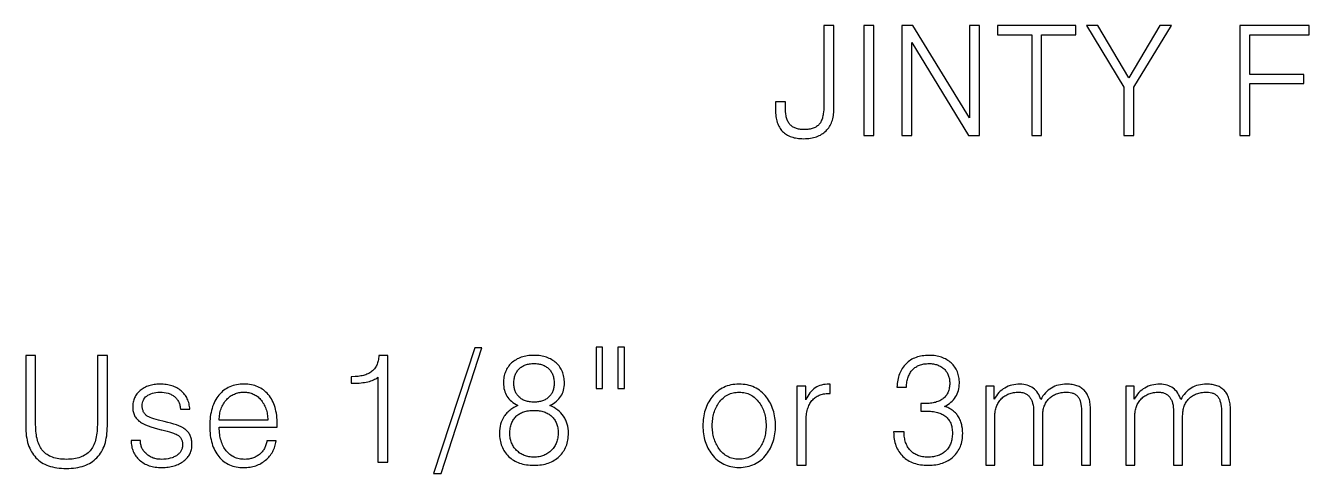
# Model space of a CAD drawing. Header units: millimetres. Extents: x 17 to 658, y 14 to 591.
# Drawn here: x 70.5 to 303.9, y 508.9 to 590.4 of the extents above; entities that cross this region are included whole.
import ezdxf

# ---------------------------------------------------------------- set-up
doc = ezdxf.new("R2010")
doc.units = ezdxf.units.MM

msp = doc.modelspace()

# ---------------------------------------------------------------- linework, layer by layer
at = {"flags": 128}
for points in [[(206.857949, 576.489386), (206.857949, 575.053071), (206.862925, 574.732844), (206.877851, 574.422567), (206.902728, 574.122241), (206.937556, 573.831865), (206.982335, 573.551441), (207.037065, 573.280968), (207.101746, 573.020445), (207.176378, 572.769874), (207.26096, 572.529253), (207.355493, 572.298583), (207.459978, 572.077864), (207.574413, 571.867096), (207.698799, 571.666279), (207.833136, 571.475412), (207.977423, 571.294497), (208.131662, 571.123532), (208.299133, 570.96273), (208.476344, 570.812302), (208.663293, 570.672249), (208.859982, 570.54257), (209.06641, 570.423265), (209.282577, 570.314335), (209.508483, 570.215779), (209.744128, 570.127597), (209.989513, 570.04979), (210.244636, 569.982357), (210.509499, 569.925298), (210.784101, 569.878613), (211.068442, 569.842303), (211.362523, 569.816367), (211.666342, 569.800806), (211.979901, 569.795619), (212.303834, 569.80113), (212.618451, 569.817664), (212.923752, 569.845221), (213.219738, 569.883801), (213.506408, 569.933403), (213.783762, 569.994028), (214.051801, 570.065675), (214.310524, 570.148346), (214.559931, 570.242039), (214.800023, 570.346755), (215.030798, 570.462493), (215.252258, 570.589254), (215.464403, 570.727038), (215.667231, 570.875845), (215.860744, 571.035675), (216.044941, 571.206527), (216.21887, 571.387606), (216.381577, 571.578011), (216.533064, 571.777741), (216.673329, 571.986797), (216.802373, 572.205179), (216.920195, 572.432887), (217.026797, 572.66992), (217.122177, 572.916279), (217.206336, 573.171963), (217.279274, 573.436973), (217.340991, 573.711309), (217.391486, 573.99497), (217.43076, 574.287957), (217.458813, 574.590269), (217.475645, 574.901908), (217.481256, 575.222871), (217.481256, 590.364724), (215.638437, 590.364724), (215.638437, 575.655206), (215.625734, 575.112479), (215.587624, 574.610442), (215.559042, 574.374683), (215.524108, 574.149096), (215.482822, 573.933682), (215.435185, 573.72844), (215.381196, 573.53337), (215.320856, 573.348474), (215.254164, 573.173749), (215.18112, 573.009198), (215.101725, 572.854818), (215.015978, 572.710612), (214.923879, 572.576577), (214.825429, 572.452716), (214.719251, 572.33114), (214.603969, 572.217408), (214.479583, 572.111519), (214.346093, 572.013474), (214.203499, 571.923273), (214.051801, 571.840915), (213.890999, 571.766401), (213.721093, 571.69973), (213.542083, 571.640903), (213.353969, 571.58992), (213.156751, 571.54678), (212.950429, 571.511484), (212.735003, 571.484032), (212.510473, 571.464423), (212.276839, 571.452657), (212.034101, 571.448735), (211.824074, 571.45244), (211.620822, 571.463556), (211.424345, 571.482081), (211.234643, 571.508017), (211.051716, 571.541363), (210.875565, 571.582119), (210.706188, 571.630286), (210.543586, 571.685863), (210.38776, 571.74885), (210.238708, 571.819247), (210.096432, 571.897054), (209.96093, 571.982272), (209.832204, 572.0749), (209.710253, 572.174938), (209.595077, 572.282386), (209.486676, 572.397245), (209.388225, 572.519408), (209.296127, 572.648769), (209.21038, 572.785329), (209.130985, 572.929088), (209.057941, 573.080045), (208.991249, 573.2382), (208.930908, 573.403554), (208.87692, 573.576107), (208.829282, 573.755858), (208.787997, 573.942807), (208.724481, 574.338302), (208.686371, 574.76259), (208.673668, 575.215673), (208.673668, 576.489386), (206.857949, 576.489386)], [(222.90131, 570.364724), (224.717028, 570.364724), (224.717028, 590.364724), (222.90131, 590.364724), (222.90131, 570.364724)], [(230.299684, 570.364724), (231.627597, 570.364724), (231.627597, 587.275294), (241.979901, 570.364724), (243.95822, 570.364724), (243.95822, 590.364724), (242.142502, 590.364724), (242.142502, 573.562556), (231.844399, 590.364724), (229.811879, 590.364724), (229.811879, 570.364724), (230.299684, 570.364724)], [(253.443315, 570.364724), (255.259033, 570.364724), (255.259033, 588.711608), (261.492096, 588.711608), (261.492096, 590.364724), (247.237353, 590.364724), (247.237353, 588.711608), (253.443315, 588.711608), (253.443315, 570.364724)], [(270.218383, 570.364724), (272.034101, 570.364724), (272.034101, 579.157069), (278.89047, 590.364724), (276.776649, 590.364724), (271.112692, 580.87963), (265.502936, 590.364724), (263.389115, 590.364724), (270.218383, 579.157069), (270.218383, 570.364724)], [(291.302394, 570.364724), (293.118112, 570.364724), (293.118112, 579.822719), (302.95551, 579.822719), (302.95551, 581.475836), (293.118112, 581.475836), (293.118112, 588.711608), (303.93112, 588.711608), (303.93112, 590.364724), (291.302394, 590.364724), (291.302394, 570.364724)], [(70.516486, 530.364724), (70.516486, 517.502258), (70.52379, 517.034577), (70.545703, 516.581312), (70.582225, 516.142465), (70.633356, 515.718034), (70.699095, 515.30802), (70.779443, 514.912423), (70.8744, 514.531242), (70.983966, 514.164479), (71.10814, 513.812132), (71.246923, 513.474203), (71.400315, 513.15069), (71.568315, 512.841594), (71.750925, 512.546915), (71.948143, 512.266653), (72.159969, 512.000807), (72.386405, 511.749379), (72.623956, 511.512791), (72.875903, 511.291466), (73.142248, 511.085406), (73.42299, 510.894609), (73.718129, 510.719076), (74.027665, 510.558806), (74.351598, 510.413801), (74.689928, 510.284059), (75.042655, 510.169581), (75.409779, 510.070366), (75.7913, 509.986416), (76.187218, 509.917729), (76.597533, 509.864306), (77.022245, 509.826146), (77.461354, 509.803251), (77.91486, 509.795619), (78.365296, 509.803251), (78.80197, 509.826146), (79.224883, 509.864306), (79.634033, 509.917729), (80.029422, 509.986416), (80.411049, 510.070366), (80.778914, 510.169581), (81.133017, 510.284059), (81.473358, 510.413801), (81.799938, 510.558806), (82.112755, 510.719076), (82.411811, 510.894609), (82.697105, 511.085406), (82.968637, 511.291466), (83.226407, 511.512791), (83.470416, 511.749379), (83.700133, 512.000807), (83.915029, 512.266653), (84.115106, 512.546915), (84.300361, 512.841594), (84.470797, 513.15069), (84.626411, 513.474203), (84.767206, 513.812132), (84.89318, 514.164479), (85.004333, 514.531242), (85.100666, 514.912423), (85.182179, 515.30802), (85.248871, 515.718034), (85.300742, 516.142465), (85.337794, 516.581312), (85.360024, 517.034577), (85.367435, 517.502258), (85.367435, 530.364724), (83.551716, 530.364724), (83.551716, 517.74489), (83.546529, 517.347871), (83.530968, 516.964209), (83.505032, 516.593906), (83.468722, 516.236962), (83.422037, 515.893375), (83.364979, 515.563147), (83.297545, 515.246277), (83.219738, 514.942765), (83.131556, 514.652611), (83.033, 514.375816), (82.92407, 514.112379), (82.804765, 513.8623), (82.675086, 513.62558), (82.535033, 513.402218), (82.384605, 513.192214), (82.223803, 512.995568), (82.048181, 512.808256), (81.860067, 512.633029), (81.659461, 512.469887), (81.446364, 512.318829), (81.220775, 512.179855), (80.982695, 512.052967), (80.732124, 511.938163), (80.469061, 511.835443), (80.193506, 511.744809), (79.90546, 511.666259), (79.604922, 511.599793), (79.291893, 511.545412), (78.966372, 511.503116), (78.628359, 511.472905), (78.277855, 511.454778), (77.91486, 511.448735), (77.55197, 511.454778), (77.201784, 511.472905), (76.864301, 511.503116), (76.539521, 511.545412), (76.227445, 511.599793), (75.928071, 511.666259), (75.641401, 511.744809), (75.367435, 511.835443), (75.106171, 511.938163), (74.857611, 512.052967), (74.621754, 512.179855), (74.3986, 512.318829), (74.188149, 512.469887), (73.990402, 512.633029), (73.805358, 512.808256), (73.633017, 512.995568), (73.475497, 513.192214), (73.328139, 513.402218), (73.190944, 513.62558), (73.063911, 513.8623), (72.947042, 514.112379), (72.840334, 514.375816), (72.74379, 514.652611), (72.657407, 514.942765), (72.581188, 515.246277), (72.515131, 515.563147), (72.459237, 515.893375), (72.413505, 516.236962), (72.377936, 516.593906), (72.352529, 516.964209), (72.337285, 517.347871), (72.332204, 517.74489), (72.332204, 530.364724), (70.516486, 530.364724)], [(134.527326, 510.93383), (136.343044, 510.93383), (136.343044, 530.337624), (134.744128, 530.337624), (134.723062, 530.091181), (134.693739, 529.853207), (134.656158, 529.623701), (134.610321, 529.402665), (134.556226, 529.190097), (134.493874, 528.985998), (134.423265, 528.790368), (134.344399, 528.603207), (134.257276, 528.424514), (134.161896, 528.254291), (134.058259, 528.092536), (133.946364, 527.93925), (133.826212, 527.794433), (133.697804, 527.658085), (133.561138, 527.530206), (133.416215, 527.410795), (133.262506, 527.299218), (133.099481, 527.19484), (132.92714, 527.09766), (132.745483, 527.007678), (132.554511, 526.924896), (132.354223, 526.849311), (132.144619, 526.780925), (131.9257, 526.719738), (131.697465, 526.665749), (131.459914, 526.618959), (131.213048, 526.579367), (130.956865, 526.546974), (130.691367, 526.521779), (130.416554, 526.503783), (129.838979, 526.489386), (129.703478, 526.489386), (129.703478, 525.296974), (130.001581, 525.296974), (130.40004, 525.301208), (130.782407, 525.313911), (131.148685, 525.335084), (131.498871, 525.364724), (131.832966, 525.402834), (132.150971, 525.449413), (132.452885, 525.50446), (132.738708, 525.567977), (133.009711, 525.639962), (133.267164, 525.720416), (133.511066, 525.809338), (133.741418, 525.90673), (133.95822, 526.01259), (134.161472, 526.12692), (134.351174, 526.249718), (134.527326, 526.380985), (134.527326, 510.93383)], [(152.169603, 531.746838), (144.689928, 508.90131), (146.044941, 508.90131), (153.470416, 531.746838), (152.169603, 531.746838)], [(160.028681, 521.219653), (159.639962, 521.053016), (159.273261, 520.86518), (158.928579, 520.656145), (158.764496, 520.543678), (158.605917, 520.425912), (158.452843, 520.302846), (158.305273, 520.17448), (158.163209, 520.040815), (158.026649, 519.90185), (157.895593, 519.757585), (157.770043, 519.608021), (157.649997, 519.453157), (157.535456, 519.292993), (157.332204, 518.954134), (157.156052, 518.602572), (157.007001, 518.238306), (156.88505, 517.861337), (156.790199, 517.471665), (156.722448, 517.069289), (156.681798, 516.65421), (156.668248, 516.226428), (156.674705, 515.898215), (156.694077, 515.578483), (156.726365, 515.267234), (156.771567, 514.964466), (156.829685, 514.670181), (156.900717, 514.384377), (156.984664, 514.107056), (157.081527, 513.838217), (157.191304, 513.57786), (157.313996, 513.325985), (157.449603, 513.082592), (157.598126, 512.847681), (157.759563, 512.621252), (157.933915, 512.403305), (158.121182, 512.193841), (158.321364, 511.992858), (158.539542, 511.795701), (158.767248, 511.611264), (159.004481, 511.439547), (159.251242, 511.28055), (159.50753, 511.134272), (159.773346, 511.000714), (160.048689, 510.879876), (160.333559, 510.771758), (160.627957, 510.676359), (160.931882, 510.593681), (161.245335, 510.523722), (161.568315, 510.466483), (161.900823, 510.421964), (162.242858, 510.390164), (162.59442, 510.371084), (162.95551, 510.364724), (163.313213, 510.371084), (163.661388, 510.390164), (164.000035, 510.421964), (164.329155, 510.466483), (164.648748, 510.523722), (164.958813, 510.593681), (165.259351, 510.676359), (165.550361, 510.771758), (165.831844, 510.879876), (166.1038, 511.000714), (166.366228, 511.134272), (166.619128, 511.28055), (166.862501, 511.439547), (167.096347, 511.611264), (167.320665, 511.795701), (167.535456, 511.992858), (167.73892, 512.193841), (167.929257, 512.403305), (168.106467, 512.621252), (168.270551, 512.847681), (168.421508, 513.082592), (168.559338, 513.325985), (168.684042, 513.57786), (168.795619, 513.838217), (168.894069, 514.107056), (168.979393, 514.384377), (169.051589, 514.670181), (169.110659, 514.964466), (169.156603, 515.267234), (169.18942, 515.578483), (169.20911, 515.898215), (169.215673, 516.226428), (169.201699, 516.65421), (169.159779, 517.069289), (169.089911, 517.471665), (169.044497, 517.668089), (168.992096, 517.861337), (168.932708, 518.051409), (168.866334, 518.238306), (168.792972, 518.422027), (168.712624, 518.602572), (168.625289, 518.779941), (168.530968, 518.954134), (168.429659, 519.125152), (168.321364, 519.292993), (168.087201, 519.608021), (167.831865, 519.90185), (167.555358, 520.17448), (167.257678, 520.425912), (166.938827, 520.656145), (166.598803, 520.86518), (166.237607, 521.053016), (165.855239, 521.219653), (166.176632, 521.407033), (166.476852, 521.602895), (166.7559, 521.807238), (167.013776, 522.020064), (167.25048, 522.241372), (167.466012, 522.471162), (167.660371, 522.709434), (167.833559, 522.956188), (167.985998, 523.213217), (168.118112, 523.482103), (168.229901, 523.762844), (168.321364, 524.055443), (168.392502, 524.359897), (168.443315, 524.676208), (168.473803, 525.004376), (168.483966, 525.344399), (168.478143, 525.62572), (168.460676, 525.899836), (168.431565, 526.166746), (168.390808, 526.426452), (168.338408, 526.678952), (168.274362, 526.924247), (168.198672, 527.162337), (168.111337, 527.393222), (168.012357, 527.616902), (167.901733, 527.833377), (167.779464, 528.042646), (167.645551, 528.244711), (167.499993, 528.43957), (167.34279, 528.627224), (167.173943, 528.807673), (166.993451, 528.980917), (166.803008, 529.148487), (166.604308, 529.305247), (166.397351, 529.451195), (166.182136, 529.586333), (165.958665, 529.710659), (165.726937, 529.824175), (165.486951, 529.926879), (165.238708, 530.018773), (164.982208, 530.099855), (164.717451, 530.170127), (164.444437, 530.229587), (164.163166, 530.278237), (163.873638, 530.316075), (163.575853, 530.343102), (163.26981, 530.359319), (162.95551, 530.364724), (162.637823, 530.359319), (162.328393, 530.343102), (162.02722, 530.316075), (161.734304, 530.278237), (161.449646, 530.229587), (161.173244, 530.170127), (160.9051, 530.099855), (160.645212, 530.018773), (160.393582, 529.926879), (160.150209, 529.824175), (159.915093, 529.710659), (159.688234, 529.586333), (159.469632, 529.451195), (159.259287, 529.305247), (159.0572, 529.148487), (158.863369, 528.980917), (158.686159, 528.807673), (158.520382, 528.627224), (158.366037, 528.43957), (158.223126, 528.244711), (158.091647, 528.042646), (157.971601, 527.833377), (157.862988, 527.616902), (157.765808, 527.393222), (157.680062, 527.162337), (157.605748, 526.924247), (157.542866, 526.678952), (157.491418, 526.426452), (157.451403, 526.166746), (157.422821, 525.899836), (157.405671, 525.62572), (157.399955, 525.344399), (157.409694, 525.004376), (157.438911, 524.676208), (157.487607, 524.359897), (157.555781, 524.055443), (157.643434, 523.762844), (157.750565, 523.482103), (157.877174, 523.213217), (158.023261, 522.956188), (158.196872, 522.709434), (158.392502, 522.471162), (158.610151, 522.241372), (158.849819, 522.020064), (159.111506, 521.807238), (159.395212, 521.602895), (159.700937, 521.407033), (160.028681, 521.219653)], [(175.421635, 531.855239), (174.256323, 531.855239), (174.256323, 524.348464), (175.421635, 524.348464), (175.421635, 531.855239)], [(179.378275, 531.855239), (178.212963, 531.855239), (178.212963, 524.348464), (179.378275, 524.348464), (179.378275, 531.855239)], [(228.348464, 516.462285), (228.348464, 516.435185), (228.355028, 516.08754), (228.374718, 515.74921), (228.407534, 515.420195), (228.453478, 515.100497), (228.512548, 514.790114), (228.584745, 514.489047), (228.670068, 514.197296), (228.768519, 513.91486), (228.880095, 513.64174), (229.004799, 513.377936), (229.142629, 513.123447), (229.293586, 512.878275), (229.45767, 512.642418), (229.63488, 512.415876), (229.825217, 512.198651), (230.028681, 511.990741), (230.240402, 511.79384), (230.462285, 511.609643), (230.694332, 511.438149), (230.93654, 511.279359), (231.188911, 511.133271), (231.451445, 510.999887), (231.724142, 510.879206), (232.007001, 510.771229), (232.300023, 510.675954), (232.603207, 510.593383), (232.916554, 510.523515), (233.240063, 510.46635), (233.573735, 510.421889), (233.91757, 510.390131), (234.271567, 510.371076), (234.635727, 510.364724), (234.990254, 510.370873), (235.335676, 510.389317), (235.671995, 510.420058), (235.99921, 510.463095), (236.31732, 510.518429), (236.626327, 510.586059), (236.926229, 510.665985), (237.217028, 510.758208), (237.498723, 510.862727), (237.771313, 510.979542), (238.0348, 511.108654), (238.289182, 511.250062), (238.534461, 511.403766), (238.770636, 511.569767), (238.997706, 511.748064), (239.215673, 511.938657), (239.419137, 512.13964), (239.609474, 512.349105), (239.786684, 512.567052), (239.950768, 512.79348), (240.101725, 513.028391), (240.239555, 513.271784), (240.364259, 513.523659), (240.475836, 513.784016), (240.574286, 514.052856), (240.659609, 514.330177), (240.731806, 514.61598), (240.790876, 514.910266), (240.83682, 515.213033), (240.869636, 515.524283), (240.889326, 515.844014), (240.89589, 516.172228), (240.88234, 516.637365), (240.841689, 517.082998), (240.773939, 517.509126), (240.729901, 517.714876), (240.679088, 517.915749), (240.6215, 518.111746), (240.557136, 518.302868), (240.485998, 518.489112), (240.408085, 518.670481), (240.323397, 518.846974), (240.231933, 519.01859), (240.133695, 519.18533), (240.028681, 519.347194), (239.920809, 519.500157), (239.807221, 519.646971), (239.687916, 519.787635), (239.562895, 519.922148), (239.432158, 520.050513), (239.295703, 520.172727), (239.153533, 520.288791), (239.005646, 520.398706), (238.852042, 520.50247), (238.692722, 520.600085), (238.527686, 520.69155), (238.356933, 520.776866), (238.180464, 520.856031), (237.998278, 520.929047), (237.810376, 520.995912), (237.616757, 521.056628), (237.932221, 521.232158), (238.228207, 521.419571), (238.504714, 521.618866), (238.761743, 521.830045), (238.999294, 522.053106), (239.217367, 522.28805), (239.415961, 522.534877), (239.595077, 522.793586), (239.760219, 523.076353), (239.903342, 523.368461), (240.024447, 523.669912), (240.123532, 523.980705), (240.200598, 524.30084), (240.255646, 524.630318), (240.288674, 524.969137), (240.299684, 525.317299), (240.293862, 525.601901), (240.276395, 525.879087), (240.247283, 526.148856), (240.206527, 526.411208), (240.154126, 526.666143), (240.09008, 526.913661), (240.01439, 527.153763), (239.927055, 527.386447), (239.828076, 527.611715), (239.717451, 527.829566), (239.595183, 528.04), (239.461269, 528.243017), (239.315711, 528.438617), (239.158508, 528.626801), (238.989661, 528.807567), (238.809169, 528.980917), (238.618832, 529.148487), (238.420449, 529.305247), (238.214022, 529.451195), (237.999548, 529.586333), (237.77703, 529.710659), (237.546466, 529.824175), (237.307856, 529.926879), (237.061201, 530.018773), (236.806501, 530.099855), (236.543756, 530.170127), (236.272965, 530.229587), (235.994128, 530.278237), (235.707246, 530.316075), (235.412319, 530.343102), (235.109347, 530.359319), (234.798329, 530.364724), (234.470691, 530.358796), (234.151733, 530.341012), (233.841456, 530.311371), (233.53986, 530.269874), (233.246944, 530.21652), (232.962709, 530.15131), (232.687154, 530.074243), (232.42028, 529.985321), (232.162086, 529.884542), (231.912573, 529.771906), (231.671741, 529.647414), (231.439589, 529.511066), (231.216118, 529.362861), (231.001327, 529.2028), (230.795217, 529.030883), (230.597787, 528.847109), (230.410308, 528.649362), (230.23405, 528.442299), (230.069014, 528.22592), (229.915199, 528.000226), (229.772605, 527.765216), (229.641232, 527.52089), (229.52108, 527.267248), (229.41215, 527.004291), (229.314441, 526.732018), (229.227953, 526.450429), (229.152686, 526.159525), (229.08864, 525.859304), (229.035816, 525.549769), (228.994213, 525.230917), (228.963831, 524.90275), (228.94467, 524.565266), (230.679088, 524.565266), (230.68978, 524.822296), (230.708305, 525.071703), (230.734664, 525.313488), (230.768857, 525.547651), (230.810884, 525.774193), (230.860744, 525.993112), (230.918438, 526.204409), (230.983966, 526.408085), (231.057327, 526.604138), (231.138522, 526.79257), (231.227551, 526.97338), (231.324413, 527.146567), (231.429109, 527.312133), (231.541638, 527.470077), (231.662002, 527.620399), (231.790199, 527.763098), (231.9257, 527.897647), (232.067977, 528.023515), (232.217028, 528.140703), (232.372855, 528.24921), (232.535456, 528.349036), (232.704833, 528.440182), (232.880985, 528.522647), (233.063911, 528.596432), (233.253613, 528.661536), (233.45009, 528.71796), (233.653342, 528.765703), (233.863369, 528.804765), (234.080172, 528.835147), (234.303749, 528.856848), (234.534101, 528.869869), (234.771229, 528.87421), (234.978821, 528.870384), (235.181544, 528.858906), (235.379397, 528.839777), (235.57238, 528.812996), (235.760494, 528.778563), (235.943739, 528.736479), (236.122114, 528.686742), (236.295619, 528.629354), (236.464254, 528.564315), (236.628021, 528.491623), (236.786917, 528.41128), (236.940944, 528.323285), (237.090101, 528.227639), (237.234389, 528.124341), (237.373807, 528.013391), (237.508356, 527.894789), (237.63306, 527.769969), (237.749718, 527.640261), (237.858331, 527.505662), (237.958898, 527.366175), (238.05142, 527.221798), (238.135897, 527.072531), (238.212328, 526.918375), (238.280714, 526.75933), (238.341054, 526.595395), (238.393349, 526.426571), (238.437599, 526.252857), (238.473803, 526.074254), (238.501962, 525.890762), (238.522075, 525.70238), (238.534144, 525.509108), (238.538166, 525.310947), (238.533614, 525.086535), (238.519958, 524.868921), (238.497198, 524.658104), (238.465334, 524.454087), (238.424366, 524.256867), (238.374294, 524.066446), (238.315118, 523.882822), (238.246838, 523.705997), (238.169454, 523.535971), (238.082966, 523.372742), (237.987374, 523.216312), (237.882678, 523.06668), (237.768878, 522.923846), (237.645974, 522.78781), (237.513967, 522.658573), (237.372855, 522.536134), (237.223168, 522.420865), (237.065436, 522.313033), (236.899658, 522.212637), (236.725836, 522.119679), (236.543967, 522.034157), (236.354054, 521.956071), (236.156095, 521.885423), (235.95009, 521.822211), (235.736041, 521.766436), (235.513945, 521.718097), (235.283805, 521.677195), (235.045619, 521.64373), (234.799387, 521.617702), (234.545111, 521.59911), (234.282789, 521.587955), (234.012421, 521.584237), (233.307814, 521.611337), (233.307814, 520.202123), (234.147922, 520.229223), (234.451212, 520.225412), (234.744552, 520.213979), (235.02794, 520.194924), (235.301378, 520.168248), (235.564864, 520.133949), (235.8184, 520.092028), (236.061985, 520.042485), (236.295619, 519.985321), (236.519302, 519.920534), (236.733034, 519.848126), (236.936815, 519.768095), (237.130646, 519.680443), (237.314525, 519.585168), (237.488454, 519.482272), (237.652432, 519.371754), (237.806459, 519.253613), (237.954134, 519.127428), (238.092282, 518.992773), (238.220902, 518.84965), (238.339995, 518.698058), (238.449561, 518.537997), (238.549599, 518.369467), (238.64011, 518.192468), (238.721093, 518.007001), (238.792549, 517.813065), (238.854477, 517.610659), (238.906878, 517.399785), (238.949752, 517.180443), (238.983098, 516.952631), (239.006916, 516.71635), (239.021207, 516.471601), (239.025971, 516.218383), (239.021419, 515.96453), (239.007763, 515.717875), (238.985003, 515.478419), (238.953139, 515.246161), (238.912171, 515.021102), (238.862099, 514.803241), (238.802923, 514.592578), (238.734643, 514.389115), (238.657259, 514.192849), (238.570771, 514.003783), (238.475179, 513.821915), (238.370483, 513.647245), (238.256683, 513.479774), (238.133779, 513.319501), (238.001771, 513.166427), (237.860659, 513.020551), (237.711185, 512.879439), (237.554088, 512.747431), (237.389369, 512.624527), (237.217028, 512.510727), (237.037065, 512.406031), (236.849481, 512.310439), (236.654274, 512.223951), (236.451445, 512.146567), (236.240995, 512.078287), (236.022922, 512.019111), (235.797228, 511.969039), (235.563911, 511.928071), (235.322973, 511.896207), (235.074413, 511.873447), (234.818231, 511.859791), (234.554426, 511.855239), (234.303855, 511.860003), (234.06027, 511.874294), (233.823672, 511.898113), (233.594061, 511.931459), (233.371436, 511.974332), (233.155798, 512.026733), (232.947147, 512.088662), (232.745483, 512.160117), (232.550806, 512.241101), (232.363115, 512.331611), (232.182412, 512.431649), (232.008695, 512.541215), (231.841964, 512.660308), (231.682221, 512.788928), (231.529464, 512.927076), (231.383695, 513.074752), (231.245864, 513.230896), (231.116926, 513.39445), (230.996881, 513.565415), (230.885727, 513.74379), (230.783466, 513.929575), (230.690097, 514.12277), (230.60562, 514.323375), (230.530036, 514.531391), (230.463344, 514.746817), (230.405544, 514.969653), (230.356637, 515.1999), (230.316621, 515.437556), (230.285499, 515.682623), (230.263268, 515.9351), (230.249929, 516.194988), (230.245483, 516.462285), (228.348464, 516.462285)], [(159.296974, 525.283), (159.300679, 525.491003), (159.311794, 525.693262), (159.33032, 525.889779), (159.356256, 526.080553), (159.389602, 526.265584), (159.430358, 526.444871), (159.478524, 526.618416), (159.534101, 526.786218), (159.597088, 526.948277), (159.667485, 527.104594), (159.745293, 527.255167), (159.83051, 527.399997), (159.923138, 527.539085), (160.023176, 527.672429), (160.130625, 527.800031), (160.245483, 527.921889), (160.370399, 528.037209), (160.501242, 528.145089), (160.638014, 528.245529), (160.780714, 528.338529), (160.929342, 528.424089), (161.083898, 528.502209), (161.244382, 528.572889), (161.410795, 528.636129), (161.583136, 528.691929), (161.761405, 528.74029), (161.945602, 528.78121), (162.135727, 528.81469), (162.331781, 528.84073), (162.533762, 528.85933), (162.741672, 528.87049), (162.95551, 528.87421), (163.166067, 528.87049), (163.370907, 528.85933), (163.57003, 528.84073), (163.763437, 528.81469), (163.951128, 528.78121), (164.133102, 528.74029), (164.309359, 528.691929), (164.479901, 528.636129), (164.644725, 528.572889), (164.803834, 528.502209), (164.957225, 528.424089), (165.104901, 528.338529), (165.246859, 528.245529), (165.383102, 528.145089), (165.513628, 528.037209), (165.638437, 527.921889), (165.756577, 527.800031), (165.867096, 527.672429), (165.969992, 527.539085), (166.065266, 527.399997), (166.152919, 527.255167), (166.232949, 527.104594), (166.305358, 526.948277), (166.370145, 526.786218), (166.427309, 526.618416), (166.476852, 526.444871), (166.518773, 526.265584), (166.553071, 526.080553), (166.579748, 525.889779), (166.598803, 525.693262), (166.610236, 525.491003), (166.614047, 525.283), (166.610342, 525.088439), (166.599227, 524.89919), (166.580701, 524.715254), (166.554765, 524.536631), (166.521419, 524.363321), (166.480663, 524.195324), (166.432496, 524.03264), (166.37692, 523.875268), (166.313933, 523.72321), (166.243535, 523.576464), (166.165728, 523.435031), (166.08051, 523.298911), (165.987883, 523.168104), (165.887844, 523.04261), (165.780396, 522.922428), (165.665537, 522.80756), (165.540622, 522.69224), (165.409779, 522.58436), (165.273007, 522.48392), (165.130307, 522.39092), (164.981679, 522.30536), (164.827123, 522.22724), (164.666638, 522.15656), (164.500226, 522.09332), (164.327885, 522.037519), (164.149616, 521.989159), (163.965419, 521.948239), (163.775294, 521.914759), (163.57924, 521.888719), (163.377258, 521.870119), (163.169348, 521.858959), (162.95551, 521.855239), (162.738391, 521.858959), (162.527411, 521.870119), (162.322571, 521.888719), (162.123871, 521.914759), (161.931311, 521.948239), (161.74489, 521.989159), (161.56461, 522.037519), (161.39047, 522.09332), (161.222469, 522.15656), (161.060609, 522.22724), (160.904888, 522.30536), (160.755307, 522.39092), (160.611866, 522.48392), (160.474565, 522.58436), (160.343404, 522.69224), (160.218383, 522.80756), (160.106806, 522.922428), (160.002428, 523.04261), (159.905248, 523.168104), (159.815266, 523.298911), (159.732484, 523.435031), (159.656899, 523.576464), (159.588513, 523.72321), (159.527326, 523.875268), (159.473337, 524.03264), (159.426547, 524.195324), (159.386955, 524.363321), (159.354562, 524.536631), (159.329367, 524.715254), (159.311371, 524.89919), (159.296974, 525.283)], [(89.676378, 514.863369), (89.688763, 514.589085), (89.71237, 514.321787), (89.747198, 514.061477), (89.793248, 513.808153), (89.850518, 513.561815), (89.91901, 513.322465), (89.998723, 513.090101), (90.089657, 512.864724), (90.191812, 512.646334), (90.305189, 512.434931), (90.429786, 512.230515), (90.565605, 512.033085), (90.712645, 511.842642), (90.870907, 511.659186), (91.040389, 511.482717), (91.221093, 511.313234), (91.414712, 511.14915), (91.616164, 510.995653), (91.82545, 510.852741), (92.04257, 510.720416), (92.267523, 510.598676), (92.500311, 510.487523), (92.740931, 510.386955), (92.989386, 510.296974), (93.245674, 510.217578), (93.509796, 510.148769), (93.781751, 510.090546), (94.06154, 510.042909), (94.349163, 510.005858), (94.644619, 509.979393), (94.94791, 509.963513), (95.259033, 509.95822), (95.566876, 509.962878), (95.867096, 509.976852), (96.159694, 510.000141), (96.44467, 510.032746), (96.722025, 510.074667), (96.991757, 510.125903), (97.253867, 510.186456), (97.508356, 510.256323), (97.755222, 510.335507), (97.994467, 510.424006), (98.22609, 510.521821), (98.45009, 510.628952), (98.666469, 510.745399), (98.875226, 510.871161), (99.076361, 511.006239), (99.269874, 511.150632), (99.450366, 511.298731), (99.619213, 511.451699), (99.776416, 511.609537), (99.921974, 511.772245), (100.055887, 511.939822), (100.178156, 512.112269), (100.28878, 512.289585), (100.38776, 512.471771), (100.475095, 512.658826), (100.550785, 512.850751), (100.61483, 513.047545), (100.667231, 513.24921), (100.707988, 513.455743), (100.737099, 513.667147), (100.754566, 513.883419), (100.760388, 514.104562), (100.75626, 514.318188), (100.743874, 514.525463), (100.723231, 514.726386), (100.694332, 514.920958), (100.657175, 515.109177), (100.61176, 515.291046), (100.558089, 515.466562), (100.496161, 515.635727), (100.425975, 515.798541), (100.347533, 515.955002), (100.260833, 516.105112), (100.165876, 516.248871), (100.062662, 516.386278), (99.951191, 516.517333), (99.831463, 516.642036), (99.703478, 516.760388), (99.576128, 516.864343), (99.43798, 516.966181), (99.289034, 517.065902), (99.129291, 517.163505), (98.777411, 517.35236), (98.38234, 517.532746), (97.944077, 517.704664), (97.462624, 517.868112), (96.93798, 518.023092), (96.370145, 518.169603), (95.719738, 518.332204), (94.669603, 518.593044), (94.220754, 518.715842), (93.822719, 518.833559), (93.475497, 518.946195), (93.179088, 519.053749), (92.933491, 519.156222), (92.738708, 519.253613), (92.614005, 519.334279), (92.497346, 519.420449), (92.388734, 519.512125), (92.288166, 519.609304), (92.195644, 519.711989), (92.111168, 519.820178), (92.034736, 519.933873), (91.96635, 520.053071), (91.90601, 520.177775), (91.853715, 520.307983), (91.809465, 520.443696), (91.773261, 520.584914), (91.745102, 520.731637), (91.724989, 520.883864), (91.712921, 521.041596), (91.708898, 521.204833), (91.721601, 521.475412), (91.759711, 521.731594), (91.823227, 521.97338), (91.91215, 522.200768), (92.026479, 522.413759), (92.166215, 522.612353), (92.331357, 522.79655), (92.521906, 522.96635), (92.754799, 523.131493), (93.006323, 523.274616), (93.276479, 523.39572), (93.565266, 523.494806), (93.872685, 523.571872), (94.198735, 523.62692), (94.543417, 523.659948), (94.90673, 523.670958), (95.316198, 523.658254), (95.704494, 523.620145), (96.071618, 523.556628), (96.41757, 523.467706), (96.582606, 523.413717), (96.74235, 523.353376), (96.8968, 523.286684), (97.045958, 523.21364), (97.189822, 523.134245), (97.328393, 523.048498), (97.461671, 522.9564), (97.589657, 522.857949), (97.70822, 522.750501), (97.820009, 522.638183), (97.925023, 522.520996), (98.023261, 522.398939), (98.114724, 522.272012), (98.199413, 522.140216), (98.277326, 522.00355), (98.348464, 521.862014), (98.412827, 521.715609), (98.470416, 521.564335), (98.521229, 521.408191), (98.565266, 521.247177), (98.602529, 521.081294), (98.633017, 520.910541), (98.673668, 520.554426), (100.380985, 520.554426), (100.355684, 520.821618), (100.320432, 521.081188), (100.27523, 521.333136), (100.220077, 521.577462), (100.154973, 521.814166), (100.079918, 522.043248), (99.994912, 522.264708), (99.899955, 522.478546), (99.795047, 522.684762), (99.680189, 522.883356), (99.555379, 523.074328), (99.420619, 523.257678), (99.275908, 523.433407), (99.121245, 523.601513), (98.956633, 523.761998), (98.782069, 523.91486), (98.598718, 524.062535), (98.407746, 524.200683), (98.209152, 524.329304), (98.002936, 524.448397), (97.789098, 524.557962), (97.567638, 524.658), (97.338556, 524.748511), (97.101852, 524.829494), (96.857526, 524.90095), (96.605578, 524.962878), (96.346008, 525.015279), (96.078817, 525.058153), (95.804003, 525.091499), (95.521567, 525.115317), (95.23151, 525.129608), (94.93383, 525.134372), (94.659334, 525.12982), (94.391401, 525.116164), (94.130032, 525.093404), (93.875226, 525.06154), (93.626983, 525.020572), (93.385304, 524.9705), (93.150188, 524.911324), (92.921635, 524.843044), (92.699646, 524.76566), (92.48422, 524.679172), (92.275357, 524.58358), (92.073058, 524.478884), (91.877322, 524.365084), (91.688149, 524.24218), (91.50554, 524.110172), (91.329494, 523.969061), (91.16541, 523.82075), (91.011913, 523.667147), (90.869001, 523.50825), (90.736676, 523.344061), (90.614936, 523.174578), (90.503783, 522.999802), (90.403215, 522.819734), (90.313234, 522.634372), (90.233839, 522.443718), (90.165029, 522.24777), (90.106806, 522.046529), (90.059169, 521.839995), (90.022118, 521.628169), (89.995653, 521.411049), (89.979774, 521.188636), (89.974481, 520.96093), (89.979562, 520.747304), (89.994806, 520.540029), (90.020212, 520.339106), (90.055781, 520.144535), (90.101513, 519.956315), (90.157407, 519.774447), (90.223464, 519.59893), (90.299684, 519.429765), (90.386066, 519.266952), (90.482611, 519.11049), (90.589318, 518.96038), (90.706188, 518.816621), (90.83322, 518.679215), (90.970416, 518.548159), (91.117773, 518.423456), (91.275294, 518.305104), (91.414394, 518.210465), (91.567468, 518.116249), (91.915537, 517.929088), (92.319501, 517.74362), (92.779359, 517.559846), (93.295111, 517.377766), (93.866757, 517.19738), (94.494298, 517.018688), (95.177733, 516.841689), (95.259033, 516.841689), (96.258356, 516.580849), (96.684338, 516.458051), (97.061201, 516.340334), (97.388945, 516.227699), (97.66757, 516.120145), (97.897075, 516.017672), (98.077462, 515.92028), (98.195602, 515.846601), (98.30612, 515.767841), (98.409016, 515.684), (98.504291, 515.595077), (98.591943, 515.501073), (98.671974, 515.401987), (98.744382, 515.297821), (98.809169, 515.188573), (98.866334, 515.074243), (98.915876, 514.954833), (98.957797, 514.830341), (98.992096, 514.700768), (99.018773, 514.566113), (99.037827, 514.426378), (99.04926, 514.281561), (99.053071, 514.131662), (99.049155, 513.98441), (99.037404, 513.840758), (99.01782, 513.700704), (98.990402, 513.56425), (98.95515, 513.431395), (98.912065, 513.30214), (98.861146, 513.176483), (98.802394, 513.054426), (98.735808, 512.935969), (98.661388, 512.82111), (98.579134, 512.709851), (98.489047, 512.602191), (98.391126, 512.49813), (98.285371, 512.397668), (98.171783, 512.300806), (98.050361, 512.207543), (97.915389, 512.115656), (97.774701, 512.029697), (97.628296, 511.949667), (97.476174, 511.875565), (97.318336, 511.80739), (97.154782, 511.745145), (96.810524, 511.638437), (96.4434, 511.555443), (96.05341, 511.496161), (95.640554, 511.460592), (95.204833, 511.448735), (94.997241, 511.452546), (94.794518, 511.463979), (94.596665, 511.483034), (94.403681, 511.509711), (94.215567, 511.54401), (94.032323, 511.58593), (93.853948, 511.635473), (93.680443, 511.692638), (93.511807, 511.757424), (93.348041, 511.829833), (93.189144, 511.909863), (93.035117, 511.997516), (92.88596, 512.09279), (92.741672, 512.195687), (92.602254, 512.306205), (92.467706, 512.424345), (92.336439, 512.545026), (92.21364, 512.669941), (92.099311, 512.799091), (91.993451, 512.932475), (91.896059, 513.070094), (91.807136, 513.211947), (91.726682, 513.358034), (91.654697, 513.508356), (91.591181, 513.662912), (91.536134, 513.821703), (91.489555, 513.984728), (91.451445, 514.151987), (91.421804, 514.323481), (91.400632, 514.49921), (91.387929, 514.679172), (91.383695, 514.863369), (89.676378, 514.863369)], [(105.719738, 517.275294), (116.261743, 517.275294), (116.261743, 517.817299), (116.255392, 518.244975), (116.236337, 518.660795), (116.204579, 519.064758), (116.160117, 519.456865), (116.102953, 519.837116), (116.033085, 520.20551), (115.950514, 520.562048), (115.855239, 520.90673), (115.747262, 521.239555), (115.626581, 521.560524), (115.493197, 521.869636), (115.347109, 522.166893), (115.188319, 522.452292), (115.016825, 522.725836), (114.832628, 522.987523), (114.635727, 523.237353), (114.428029, 523.46707), (114.211439, 523.681967), (113.985956, 523.882043), (113.751581, 524.067299), (113.508314, 524.237734), (113.256154, 524.393349), (112.995102, 524.534144), (112.725158, 524.660117), (112.446322, 524.771271), (112.158593, 524.867604), (111.861972, 524.949116), (111.556459, 525.015808), (111.242053, 525.06768), (110.918756, 525.104731), (110.586566, 525.126962), (110.245483, 525.134372), (109.884605, 525.126644), (109.533678, 525.103461), (109.192701, 525.064822), (108.861676, 525.010727), (108.540601, 524.941177), (108.229477, 524.856171), (107.928304, 524.755709), (107.637082, 524.639792), (107.355811, 524.508419), (107.084491, 524.361591), (106.823121, 524.199307), (106.571703, 524.021567), (106.330235, 523.828372), (106.098718, 523.619721), (105.877152, 523.395615), (105.665537, 523.156052), (105.462074, 522.895742), (105.271737, 522.622939), (105.094526, 522.337645), (104.930443, 522.03986), (104.779486, 521.729583), (104.641655, 521.406815), (104.516952, 521.071555), (104.405375, 520.723803), (104.306925, 520.36356), (104.221601, 519.990825), (104.149404, 519.605599), (104.090334, 519.207882), (104.044391, 518.797672), (104.011574, 518.374972), (103.991884, 517.93978), (103.985321, 517.492096), (103.991778, 517.054363), (104.011151, 516.628698), (104.043438, 516.215101), (104.08864, 515.813573), (104.146758, 515.424112), (104.21779, 515.04672), (104.301738, 514.681395), (104.3986, 514.328139), (104.508377, 513.986951), (104.631069, 513.657831), (104.766677, 513.340779), (104.915199, 513.035795), (105.076636, 512.742879), (105.250988, 512.462031), (105.438255, 512.193252), (105.638437, 511.93654), (105.849841, 511.696978), (106.070771, 511.472871), (106.301229, 511.264221), (106.541215, 511.071025), (106.790728, 510.893286), (107.049769, 510.731002), (107.318336, 510.584173), (107.596432, 510.4528), (107.884055, 510.336883), (108.181205, 510.236422), (108.487883, 510.151416), (108.804088, 510.081865), (109.12982, 510.027771), (109.46508, 509.989132), (109.809868, 509.965948), (110.164182, 509.95822), (110.459216, 509.963513), (110.748109, 509.979393), (111.030862, 510.005858), (111.307475, 510.042909), (111.577949, 510.090546), (111.842282, 510.148769), (112.100476, 510.217578), (112.352529, 510.296974), (112.598443, 510.386955), (112.838217, 510.487523), (113.071851, 510.598676), (113.299345, 510.720416), (113.520699, 510.852741), (113.735914, 510.995653), (113.944988, 511.14915), (114.147922, 511.313234), (114.345881, 511.482505), (114.533254, 511.658339), (114.710041, 511.840737), (114.876242, 512.029697), (115.031857, 512.225222), (115.176886, 512.427309), (115.311328, 512.63596), (115.435185, 512.851174), (115.548456, 513.072952), (115.65114, 513.301293), (115.743239, 513.536197), (115.824752, 513.777665), (115.895678, 514.025696), (115.956019, 514.28029), (116.005773, 514.541448), (116.044941, 514.809169), (114.391825, 514.809169), (114.357844, 514.618514), (114.316876, 514.432729), (114.268921, 514.251814), (114.213979, 514.075768), (114.152051, 513.904592), (114.083136, 513.738285), (114.007234, 513.576848), (113.924345, 513.42028), (113.83447, 513.268582), (113.737607, 513.121754), (113.633758, 512.979795), (113.522922, 512.842706), (113.4051, 512.710486), (113.28029, 512.583136), (113.148494, 512.460655), (113.009711, 512.343044), (112.868917, 512.234749), (112.724311, 512.133441), (112.575895, 512.039119), (112.423668, 511.951784), (112.267629, 511.871436), (112.10778, 511.798075), (111.94412, 511.7317), (111.776649, 511.672313), (111.605366, 511.619912), (111.430273, 511.574498), (111.251369, 511.53607), (111.068654, 511.50463), (110.691791, 511.462709), (110.299684, 511.448735), (110.045407, 511.454769), (109.797482, 511.472871), (109.555908, 511.503042), (109.320687, 511.54528), (109.091816, 511.599586), (108.869298, 511.665961), (108.653131, 511.744404), (108.443315, 511.834914), (108.239852, 511.937493), (108.042739, 512.05214), (107.851979, 512.178855), (107.66757, 512.317638), (107.489513, 512.468489), (107.317807, 512.631408), (107.152453, 512.806395), (106.993451, 512.993451), (106.839212, 513.194374), (106.694924, 513.404189), (106.560587, 513.622897), (106.436201, 513.850497), (106.321766, 514.086989), (106.217282, 514.332374), (106.122749, 514.58665), (106.038166, 514.849819), (105.963535, 515.121881), (105.898854, 515.402834), (105.844124, 515.69268), (105.799345, 515.991418), (105.764517, 516.299049), (105.73964, 516.615571), (105.724713, 516.940986), (105.719738, 517.275294)], [(105.719738, 518.603207), (105.721855, 518.878232), (105.734982, 519.147753), (105.759118, 519.411769), (105.794264, 519.67028), (105.840419, 519.923286), (105.897584, 520.170788), (105.965758, 520.412785), (106.044941, 520.649277), (106.135134, 520.880265), (106.236337, 521.105748), (106.348549, 521.325725), (106.471771, 521.540199), (106.606002, 521.749167), (106.751242, 521.952631), (106.907492, 522.15059), (107.074752, 522.343044), (107.229837, 522.503846), (107.390216, 522.654274), (107.555887, 522.794327), (107.726852, 522.924006), (107.903109, 523.043311), (108.08466, 523.152241), (108.271504, 523.250797), (108.46364, 523.338979), (108.66107, 523.416787), (108.863793, 523.48422), (109.071809, 523.541279), (109.285117, 523.587963), (109.503719, 523.624273), (109.727614, 523.650209), (109.956802, 523.66577), (110.191283, 523.670958), (110.42227, 523.66577), (110.647753, 523.650209), (110.867731, 523.624273), (111.082204, 523.587963), (111.291173, 523.541279), (111.494636, 523.48422), (111.692595, 523.416787), (111.88505, 523.338979), (112.071999, 523.250797), (112.253444, 523.152241), (112.429384, 523.043311), (112.599819, 522.924006), (112.76475, 522.794327), (112.924176, 522.654274), (113.078097, 522.503846), (113.226513, 522.343044), (113.384033, 522.15059), (113.531391, 521.952631), (113.668586, 521.749167), (113.795619, 521.540199), (113.912489, 521.325725), (114.019196, 521.105748), (114.115741, 520.880265), (114.202123, 520.649277), (114.278342, 520.412785), (114.344399, 520.170788), (114.400294, 519.923286), (114.446025, 519.67028), (114.481594, 519.411769), (114.507001, 519.147753), (114.522245, 518.878232), (114.527326, 518.603207), (105.719738, 518.603207)], [(200.245483, 525.134372), (199.860892, 525.125162), (199.486252, 525.097533), (199.121563, 525.051483), (198.766825, 524.987014), (198.422037, 524.904126), (198.087201, 524.802817), (197.762315, 524.683089), (197.44738, 524.544941), (197.142396, 524.388374), (196.847363, 524.213386), (196.562281, 524.019979), (196.28715, 523.808153), (196.02197, 523.577906), (195.76674, 523.32924), (195.521461, 523.062154), (195.286134, 522.776649), (195.089233, 522.505328), (194.905036, 522.226598), (194.733542, 521.940457), (194.574752, 521.646906), (194.428664, 521.345945), (194.29528, 521.037573), (194.174599, 520.721792), (194.066621, 520.3986), (193.971347, 520.067998), (193.888776, 519.729985), (193.818908, 519.384563), (193.761743, 519.03173), (193.717282, 518.671487), (193.685524, 518.303834), (193.666469, 517.92877), (193.660117, 517.546296), (193.666469, 517.16721), (193.685524, 516.795534), (193.717282, 516.431268), (193.761743, 516.074413), (193.818908, 515.724968), (193.888776, 515.382932), (193.971347, 515.048308), (194.066621, 514.721093), (194.174599, 514.401289), (194.29528, 514.088895), (194.428664, 513.783911), (194.574752, 513.486337), (194.733542, 513.196173), (194.905036, 512.91342), (195.089233, 512.638077), (195.286134, 512.370145), (195.521461, 512.081357), (195.76674, 511.811201), (196.02197, 511.559677), (196.28715, 511.326784), (196.562281, 511.112523), (196.847363, 510.916893), (197.142396, 510.739894), (197.44738, 510.581527), (197.762315, 510.441791), (198.087201, 510.320687), (198.422037, 510.218214), (198.766825, 510.134372), (199.121563, 510.069162), (199.486252, 510.022584), (199.860892, 509.994636), (200.245483, 509.985321), (200.630074, 509.994636), (201.004714, 510.022584), (201.369404, 510.069162), (201.724142, 510.134372), (202.068929, 510.218214), (202.403766, 510.320687), (202.728651, 510.441791), (203.043586, 510.581527), (203.34857, 510.739894), (203.643603, 510.916893), (203.928685, 511.112523), (204.203817, 511.326784), (204.468997, 511.559677), (204.724227, 511.811201), (204.969505, 512.081357), (205.204833, 512.370145), (205.405015, 512.638077), (205.592282, 512.91342), (205.766634, 513.196173), (205.928071, 513.486337), (206.076594, 513.783911), (206.212201, 514.088895), (206.334893, 514.401289), (206.44467, 514.721093), (206.541533, 515.048308), (206.62548, 515.382932), (206.696512, 515.724968), (206.75463, 516.074413), (206.799832, 516.431268), (206.832119, 516.795534), (206.851492, 517.16721), (206.857949, 517.546296), (206.851492, 517.92877), (206.832119, 518.303834), (206.799832, 518.671487), (206.75463, 519.03173), (206.696512, 519.384563), (206.62548, 519.729985), (206.541533, 520.067998), (206.44467, 520.3986), (206.334893, 520.721792), (206.212201, 521.037573), (206.076594, 521.345945), (205.928071, 521.646906), (205.766634, 521.940457), (205.592282, 522.226598), (205.405015, 522.505328), (205.204833, 522.776649), (204.969505, 523.062154), (204.724227, 523.32924), (204.468997, 523.577906), (204.203817, 523.808153), (203.928685, 524.019979), (203.643603, 524.213386), (203.34857, 524.388374), (203.043586, 524.544941), (202.728651, 524.683089), (202.403766, 524.802817), (202.068929, 524.904126), (201.724142, 524.987014), (201.369404, 525.051483), (201.004714, 525.097533), (200.630074, 525.125162), (200.245483, 525.134372)], [(200.245483, 523.670958), (200.529719, 523.663547), (200.806544, 523.641317), (201.075958, 523.604265), (201.337963, 523.552394), (201.592557, 523.485702), (201.839741, 523.404189), (202.079515, 523.307856), (202.311879, 523.196703), (202.536832, 523.070729), (202.754376, 522.929935), (202.964509, 522.77432), (203.167231, 522.603884), (203.362544, 522.418629), (203.550446, 522.218552), (203.730938, 522.003656), (203.90402, 521.773939), (204.054977, 521.554278), (204.196195, 521.328901), (204.327673, 521.097808), (204.449413, 520.860998), (204.561413, 520.618472), (204.663674, 520.370229), (204.756196, 520.11627), (204.838979, 519.856594), (204.912023, 519.591202), (204.975327, 519.320094), (205.028893, 519.043269), (205.072719, 518.760727), (205.106806, 518.472469), (205.131154, 518.178495), (205.145763, 517.878804), (205.150632, 517.573397), (205.145763, 517.268095), (205.131154, 516.968722), (205.106806, 516.675277), (205.072719, 516.38776), (205.028893, 516.106171), (204.975327, 515.83051), (204.912023, 515.560778), (204.838979, 515.296974), (204.756196, 515.039098), (204.663674, 514.78715), (204.561413, 514.54113), (204.449413, 514.301039), (204.327673, 514.066876), (204.196195, 513.83864), (204.054977, 513.616334), (203.90402, 513.399955), (203.730938, 513.166956), (203.550446, 512.948989), (203.362544, 512.746055), (203.167231, 512.558153), (202.964509, 512.385283), (202.754376, 512.227445), (202.536832, 512.084639), (202.311879, 511.956865), (202.079515, 511.844124), (201.839741, 511.746415), (201.592557, 511.663738), (201.337963, 511.596093), (201.075958, 511.54348), (200.806544, 511.5059), (200.529719, 511.483352), (200.245483, 511.475836), (199.958072, 511.483352), (199.678495, 511.5059), (199.406751, 511.54348), (199.142841, 511.596093), (198.886765, 511.663738), (198.638522, 511.746415), (198.398113, 511.844124), (198.165537, 511.956865), (197.940796, 512.084639), (197.723888, 512.227445), (197.514813, 512.385283), (197.313573, 512.558153), (197.120166, 512.746055), (196.934592, 512.948989), (196.756853, 513.166956), (196.586947, 513.399955), (196.439271, 513.616334), (196.301124, 513.83864), (196.172503, 514.066876), (196.05341, 514.301039), (195.943845, 514.54113), (195.843806, 514.78715), (195.753296, 515.039098), (195.672313, 515.296974), (195.600857, 515.560778), (195.538928, 515.83051), (195.486527, 516.106171), (195.443654, 516.38776), (195.410308, 516.675277), (195.386489, 516.968722), (195.372198, 517.268095), (195.367435, 517.573397), (195.372198, 517.88198), (195.386489, 518.184423), (195.410308, 518.480726), (195.443654, 518.77089), (195.486527, 519.054913), (195.538928, 519.332797), (195.600857, 519.604541), (195.672313, 519.870145), (195.753296, 520.129608), (195.843806, 520.382932), (195.943845, 520.630117), (196.05341, 520.871161), (196.172503, 521.106065), (196.301124, 521.334829), (196.439271, 521.557454), (196.586947, 521.773939), (196.760029, 522.003656), (196.940521, 522.218552), (197.128423, 522.418629), (197.323735, 522.603884), (197.526458, 522.77432), (197.736591, 522.929935), (197.954134, 523.070729), (198.179088, 523.196703), (198.411451, 523.307856), (198.651225, 523.404189), (198.898409, 523.485702), (199.153004, 523.552394), (199.415008, 523.604265), (199.684423, 523.641317), (199.961248, 523.663547), (200.245483, 523.670958)], [(210.760388, 510.364724), (212.413505, 510.364724), (212.413505, 518.359304), (212.417739, 518.6663), (212.430443, 518.963979), (212.451615, 519.252343), (212.481256, 519.531391), (212.519365, 519.801124), (212.565944, 520.06154), (212.620991, 520.312641), (212.684508, 520.554426), (212.756493, 520.786896), (212.836947, 521.01005), (212.925869, 521.223888), (213.023261, 521.42841), (213.129121, 521.623617), (213.243451, 521.809508), (213.366249, 521.986083), (213.497516, 522.153342), (213.633229, 522.307581), (213.77614, 522.451869), (213.926251, 522.586206), (214.083559, 522.710592), (214.248066, 522.825027), (214.419772, 522.929511), (214.598676, 523.024044), (214.784779, 523.108627), (214.97808, 523.183259), (215.178579, 523.247939), (215.386278, 523.302669), (215.601174, 523.347448), (215.82327, 523.382276), (216.052563, 523.407153), (216.289055, 523.42208), (216.532746, 523.427055), (216.776649, 523.427055), (216.776649, 525.134372), (216.586947, 525.134372), (216.233796, 525.123786), (215.892502, 525.092028), (215.563065, 525.039098), (215.245483, 524.964995), (214.939758, 524.869721), (214.64589, 524.753275), (214.363878, 524.615656), (214.093722, 524.456865), (213.823989, 524.262506), (213.570348, 524.04528), (213.332797, 523.805189), (213.111337, 523.542231), (212.905968, 523.256408), (212.716689, 522.947719), (212.543502, 522.616164), (212.386405, 522.261743), (212.386405, 524.782069), (210.760388, 524.782069), (210.760388, 510.364724)], [(245.096432, 510.364724), (246.749548, 510.364724), (246.749548, 519.280714), (246.7541, 519.524934), (246.767756, 519.763014), (246.790516, 519.994954), (246.82238, 520.220754), (246.863348, 520.440415), (246.91342, 520.653935), (246.972596, 520.861316), (247.040876, 521.062556), (247.11826, 521.257657), (247.204748, 521.446618), (247.30034, 521.629439), (247.405036, 521.80612), (247.518836, 521.976661), (247.64174, 522.141063), (247.773748, 522.299324), (247.91486, 522.451445), (248.067087, 522.599121), (248.225666, 522.737269), (248.390597, 522.865889), (248.561879, 522.984982), (248.739513, 523.094547), (248.923498, 523.194586), (249.113835, 523.285096), (249.310524, 523.366079), (249.513564, 523.437535), (249.722956, 523.499464), (249.9387, 523.551865), (250.160795, 523.594738), (250.389242, 523.628084), (250.62404, 523.651903), (250.86519, 523.666194), (251.112692, 523.670958), (251.422228, 523.656984), (251.570327, 523.639517), (251.713979, 523.615063), (251.853186, 523.583623), (251.987946, 523.545195), (252.11826, 523.499781), (252.244128, 523.44738), (252.36555, 523.387993), (252.482526, 523.321618), (252.595056, 523.248257), (252.703139, 523.167909), (252.806776, 523.080574), (252.905968, 522.986252), (253.000713, 522.884944), (253.091012, 522.776649), (253.176335, 522.661367), (253.256154, 522.539098), (253.330468, 522.409842), (253.399277, 522.2736), (253.462582, 522.130371), (253.520382, 521.980155), (253.619467, 521.658762), (253.696533, 521.309423), (253.751581, 520.932136), (253.784609, 520.526903), (253.795619, 520.093722), (253.795619, 510.364724), (255.448735, 510.364724), (255.448735, 519.389115), (255.453181, 519.626666), (255.46652, 519.858288), (255.488751, 520.083983), (255.519874, 520.303749), (255.559889, 520.517587), (255.608796, 520.725497), (255.666596, 520.927479), (255.733288, 521.123532), (255.808873, 521.313657), (255.893349, 521.497855), (255.986718, 521.676124), (256.088979, 521.848464), (256.200133, 522.014877), (256.320178, 522.175361), (256.449116, 522.329918), (256.586947, 522.478546), (256.739174, 522.622939), (256.897753, 522.758017), (257.062683, 522.883779), (257.233966, 523.000226), (257.411599, 523.107357), (257.595585, 523.205172), (257.785922, 523.293671), (257.982611, 523.372855), (258.185651, 523.442722), (258.395043, 523.503275), (258.610786, 523.554511), (258.832882, 523.596432), (259.061328, 523.629037), (259.296127, 523.652326), (259.537277, 523.6663), (259.784779, 523.670958), (260.125226, 523.658254), (260.44196, 523.620145), (260.734982, 523.556628), (260.8726, 523.515343), (261.004291, 523.467706), (261.130053, 523.413717), (261.249887, 523.353376), (261.363793, 523.286684), (261.471771, 523.21364), (261.57382, 523.134245), (261.669941, 523.048498), (261.760134, 522.9564), (261.844399, 522.857949), (261.923159, 522.752512), (261.996838, 522.639453), (262.065436, 522.518773), (262.128952, 522.39047), (262.187387, 522.254545), (262.240741, 522.110998), (262.332204, 521.801039), (262.403342, 521.460592), (262.454155, 521.089657), (262.484643, 520.688234), (262.494806, 520.256323), (262.494806, 510.364724), (264.147922, 510.364724), (264.147922, 520.418925), (264.143582, 520.709088), (264.130561, 520.990148), (264.10886, 521.262103), (264.078478, 521.524955), (264.039415, 521.778702), (263.991672, 522.023346), (263.935249, 522.258885), (263.870145, 522.485321), (263.79636, 522.702652), (263.713895, 522.91088), (263.622749, 523.110003), (263.522922, 523.300023), (263.414415, 523.480938), (263.297228, 523.65275), (263.17136, 523.815457), (263.036811, 523.969061), (262.894111, 524.110172), (262.74379, 524.24218), (262.585846, 524.365084), (262.42028, 524.478884), (262.247092, 524.58358), (262.066283, 524.679172), (261.877851, 524.76566), (261.681798, 524.843044), (261.478122, 524.911324), (261.266825, 524.9705), (261.047905, 525.020572), (260.821364, 525.06154), (260.587201, 525.093404), (260.345416, 525.116164), (260.096008, 525.12982), (259.838979, 525.134372), (259.43925, 525.123363), (259.053071, 525.090334), (258.680443, 525.035287), (258.321364, 524.95822), (257.975836, 524.859135), (257.643857, 524.738031), (257.325429, 524.594907), (257.020551, 524.429765), (256.729647, 524.242604), (256.453139, 524.033424), (256.191029, 523.802224), (255.943315, 523.549006), (255.709999, 523.273769), (255.491079, 522.976513), (255.286557, 522.657238), (255.096432, 522.315944), (254.991842, 522.644958), (254.867773, 522.954494), (254.724227, 523.244552), (254.561201, 523.515131), (254.378698, 523.766232), (254.176716, 523.997855), (253.955256, 524.209999), (253.714318, 524.402665), (253.457712, 524.574159), (253.18925, 524.722787), (252.908932, 524.848549), (252.616757, 524.951445), (252.312726, 525.031476), (251.996838, 525.08864), (251.669094, 525.122939), (251.329494, 525.134372), (250.942468, 525.123363), (250.567299, 525.090334), (250.203986, 525.035287), (249.852529, 524.95822), (249.512929, 524.859135), (249.185185, 524.738031), (248.869298, 524.594907), (248.565266, 524.429765), (248.274362, 524.249802), (247.997855, 524.048668), (247.735744, 523.826361), (247.488031, 523.582882), (247.254714, 523.318231), (247.035795, 523.032407), (246.831273, 522.725412), (246.641147, 522.397245), (246.641147, 524.782069), (245.096432, 524.782069), (245.096432, 510.364724)], [(270.543586, 510.364724), (272.196703, 510.364724), (272.196703, 519.280714), (272.201255, 519.524934), (272.214911, 519.763014), (272.237671, 519.994954), (272.269535, 520.220754), (272.310503, 520.440415), (272.360575, 520.653935), (272.419751, 520.861316), (272.488031, 521.062556), (272.565415, 521.257657), (272.651903, 521.446618), (272.747495, 521.629439), (272.852191, 521.80612), (272.965991, 521.976661), (273.088895, 522.141063), (273.220902, 522.299324), (273.362014, 522.451445), (273.514242, 522.599121), (273.672821, 522.737269), (273.837751, 522.865889), (274.009033, 522.984982), (274.186667, 523.094547), (274.370653, 523.194586), (274.56099, 523.285096), (274.757678, 523.366079), (274.960719, 523.437535), (275.170111, 523.499464), (275.385854, 523.551865), (275.607949, 523.594738), (275.836396, 523.628084), (276.071195, 523.651903), (276.312345, 523.666194), (276.559846, 523.670958), (276.869382, 523.656984), (277.017481, 523.639517), (277.161134, 523.615063), (277.30034, 523.583623), (277.4351, 523.545195), (277.565415, 523.499781), (277.691283, 523.44738), (277.812705, 523.387993), (277.92968, 523.321618), (278.04221, 523.248257), (278.150294, 523.167909), (278.253931, 523.080574), (278.353122, 522.986252), (278.447867, 522.884944), (278.538166, 522.776649), (278.62349, 522.661367), (278.703308, 522.539098), (278.777623, 522.409842), (278.846432, 522.2736), (278.909736, 522.130371), (278.967536, 521.980155), (279.066621, 521.658762), (279.143688, 521.309423), (279.198735, 520.932136), (279.231764, 520.526903), (279.242773, 520.093722), (279.242773, 510.364724), (280.89589, 510.364724), (280.89589, 519.389115), (280.900336, 519.626666), (280.913674, 519.858288), (280.935905, 520.083983), (280.967028, 520.303749), (281.007043, 520.517587), (281.055951, 520.725497), (281.113751, 520.927479), (281.180443, 521.123532), (281.256027, 521.313657), (281.340504, 521.497855), (281.433873, 521.676124), (281.536134, 521.848464), (281.647287, 522.014877), (281.767333, 522.175361), (281.896271, 522.329918), (282.034101, 522.478546), (282.186328, 522.622939), (282.344907, 522.758017), (282.509838, 522.883779), (282.68112, 523.000226), (282.858754, 523.107357), (283.042739, 523.205172), (283.233076, 523.293671), (283.429765, 523.372855), (283.632805, 523.442722), (283.842197, 523.503275), (284.057941, 523.554511), (284.280036, 523.596432), (284.508483, 523.629037), (284.743281, 523.652326), (284.984431, 523.6663), (285.231933, 523.670958), (285.57238, 523.658254), (285.889115, 523.620145), (286.182136, 523.556628), (286.319755, 523.515343), (286.451445, 523.467706), (286.577208, 523.413717), (286.697042, 523.353376), (286.810947, 523.286684), (286.918925, 523.21364), (287.020974, 523.134245), (287.117096, 523.048498), (287.207289, 522.9564), (287.291554, 522.857949), (287.370314, 522.752512), (287.443993, 522.639453), (287.51259, 522.518773), (287.576107, 522.39047), (287.634542, 522.254545), (287.687895, 522.110998), (287.779359, 521.801039), (287.850497, 521.460592), (287.90131, 521.089657), (287.931798, 520.688234), (287.94196, 520.256323), (287.94196, 510.364724), (289.595077, 510.364724), (289.595077, 520.418925), (289.590737, 520.709088), (289.577716, 520.990148), (289.556014, 521.262103), (289.525632, 521.524955), (289.48657, 521.778702), (289.438827, 522.023346), (289.382403, 522.258885), (289.317299, 522.485321), (289.243514, 522.702652), (289.161049, 522.91088), (289.069903, 523.110003), (288.970077, 523.300023), (288.86157, 523.480938), (288.744382, 523.65275), (288.618514, 523.815457), (288.483966, 523.969061), (288.341266, 524.110172), (288.190944, 524.24218), (288.033, 524.365084), (287.867435, 524.478884), (287.694247, 524.58358), (287.513437, 524.679172), (287.325006, 524.76566), (287.128952, 524.843044), (286.925277, 524.911324), (286.713979, 524.9705), (286.49506, 525.020572), (286.268519, 525.06154), (286.034355, 525.093404), (285.79257, 525.116164), (285.543163, 525.12982), (285.286134, 525.134372), (284.886405, 525.123363), (284.500226, 525.090334), (284.127597, 525.035287), (283.768519, 524.95822), (283.42299, 524.859135), (283.091012, 524.738031), (282.772584, 524.594907), (282.467706, 524.429765), (282.176801, 524.242604), (281.900294, 524.033424), (281.638183, 523.802224), (281.39047, 523.549006), (281.157153, 523.273769), (280.938234, 522.976513), (280.733712, 522.657238), (280.543586, 522.315944), (280.438996, 522.644958), (280.314928, 522.954494), (280.171381, 523.244552), (280.008356, 523.515131), (279.825853, 523.766232), (279.623871, 523.997855), (279.402411, 524.209999), (279.161472, 524.402665), (278.904867, 524.574159), (278.636405, 524.722787), (278.356086, 524.848549), (278.063911, 524.951445), (277.75988, 525.031476), (277.443993, 525.08864), (277.116249, 525.122939), (276.776649, 525.134372), (276.389623, 525.123363), (276.014453, 525.090334), (275.65114, 525.035287), (275.299684, 524.95822), (274.960084, 524.859135), (274.63234, 524.738031), (274.316452, 524.594907), (274.012421, 524.429765), (273.721516, 524.249802), (273.445009, 524.048668), (273.182899, 523.826361), (272.935185, 523.582882), (272.701869, 523.318231), (272.482949, 523.032407), (272.278427, 522.725412), (272.088302, 522.397245), (272.088302, 524.782069), (270.543586, 524.782069), (270.543586, 510.364724)], [(158.565266, 516.164182), (158.569713, 516.414542), (158.583051, 516.657492), (158.605282, 516.893032), (158.636405, 517.121161), (158.67642, 517.34188), (158.725327, 517.555189), (158.783127, 517.761087), (158.849819, 517.959575), (158.925404, 518.150654), (159.00988, 518.334321), (159.103249, 518.510579), (159.20551, 518.679426), (159.316664, 518.840864), (159.43671, 518.99489), (159.565648, 519.141507), (159.703478, 519.280714), (159.849565, 519.411981), (160.003275, 519.534779), (160.164606, 519.649108), (160.333559, 519.754968), (160.510134, 519.85236), (160.694332, 519.941283), (160.886151, 520.021737), (161.085592, 520.093722), (161.292655, 520.157238), (161.50734, 520.212285), (161.729647, 520.258864), (161.959575, 520.296974), (162.197126, 520.326615), (162.442299, 520.347787), (162.695094, 520.36049), (162.95551, 520.364724), (163.206188, 520.36049), (163.45009, 520.347787), (163.687218, 520.326615), (163.91757, 520.296974), (164.141147, 520.258864), (164.357949, 520.212285), (164.567977, 520.157238), (164.771229, 520.093722), (164.967706, 520.021737), (165.157407, 519.941283), (165.340334, 519.85236), (165.516486, 519.754968), (165.685863, 519.649108), (165.848464, 519.534779), (166.004291, 519.411981), (166.153342, 519.280714), (166.297736, 519.142142), (166.432814, 518.997431), (166.558576, 518.84658), (166.675023, 518.689589), (166.782153, 518.526458), (166.879968, 518.357187), (166.968468, 518.181776), (167.047651, 518.000226), (167.117519, 517.812535), (167.178071, 517.618705), (167.229308, 517.418734), (167.271229, 517.212624), (167.303834, 517.000374), (167.327123, 516.781984), (167.341096, 516.557454), (167.345754, 516.326784), (167.340991, 516.079177), (167.326699, 515.837709), (167.302881, 515.602381), (167.269535, 515.373193), (167.226661, 515.150145), (167.17426, 514.933237), (167.112332, 514.722469), (167.040876, 514.517841), (166.959893, 514.319353), (166.869382, 514.127004), (166.769344, 513.940796), (166.659779, 513.760727), (166.540686, 513.586798), (166.412065, 513.41901), (166.273917, 513.257361), (166.126242, 513.101852), (165.970945, 512.950895), (165.809931, 512.809677), (165.643201, 512.678198), (165.470754, 512.556459), (165.292591, 512.444459), (165.108712, 512.342197), (164.919116, 512.249675), (164.723803, 512.166893), (164.522774, 512.093849), (164.316029, 512.030544), (164.103567, 511.976979), (163.885388, 511.933153), (163.661494, 511.899066), (163.431882, 511.874718), (163.196555, 511.860109), (162.95551, 511.855239), (162.714466, 511.860003), (162.479138, 511.874294), (162.249527, 511.898113), (162.025632, 511.931459), (161.807454, 511.974332), (161.594992, 512.026733), (161.388247, 512.088662), (161.187218, 512.160117), (160.991905, 512.241101), (160.802309, 512.331611), (160.61843, 512.431649), (160.440266, 512.541215), (160.26782, 512.660308), (160.10109, 512.788928), (159.940076, 512.927076), (159.784779, 513.074752), (159.637103, 513.229731), (159.498956, 513.389792), (159.370335, 513.554935), (159.251242, 513.725158), (159.141677, 513.900463), (159.041638, 514.080849), (158.951128, 514.266317), (158.870145, 514.456865), (158.798689, 514.652495), (158.73676, 514.853207), (158.684359, 515.059), (158.641486, 515.269874), (158.60814, 515.485829), (158.584321, 515.706865), (158.57003, 515.932983), (158.565266, 516.164182)]]:
    msp.add_lwpolyline(points, dxfattribs=at)

doc.saveas('drawing.dxf')
